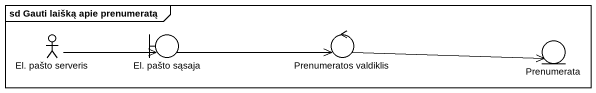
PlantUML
@startuml
mainframe sd Gauti laišką apie prenumeratą
actor "El. pašto serveris" as El_pašto_serveris
boundary "El. pašto sąsaja" as El_pašto_sąsaja
control "Prenumeratos valdiklis" as Prenumeratos_valdiklis
entity Prenumerata
El_pašto_serveris -right-> El_pašto_sąsaja
El_pašto_sąsaja -right-> Prenumeratos_valdiklis
Prenumeratos_valdiklis -right-> Prenumerata
@enduml
